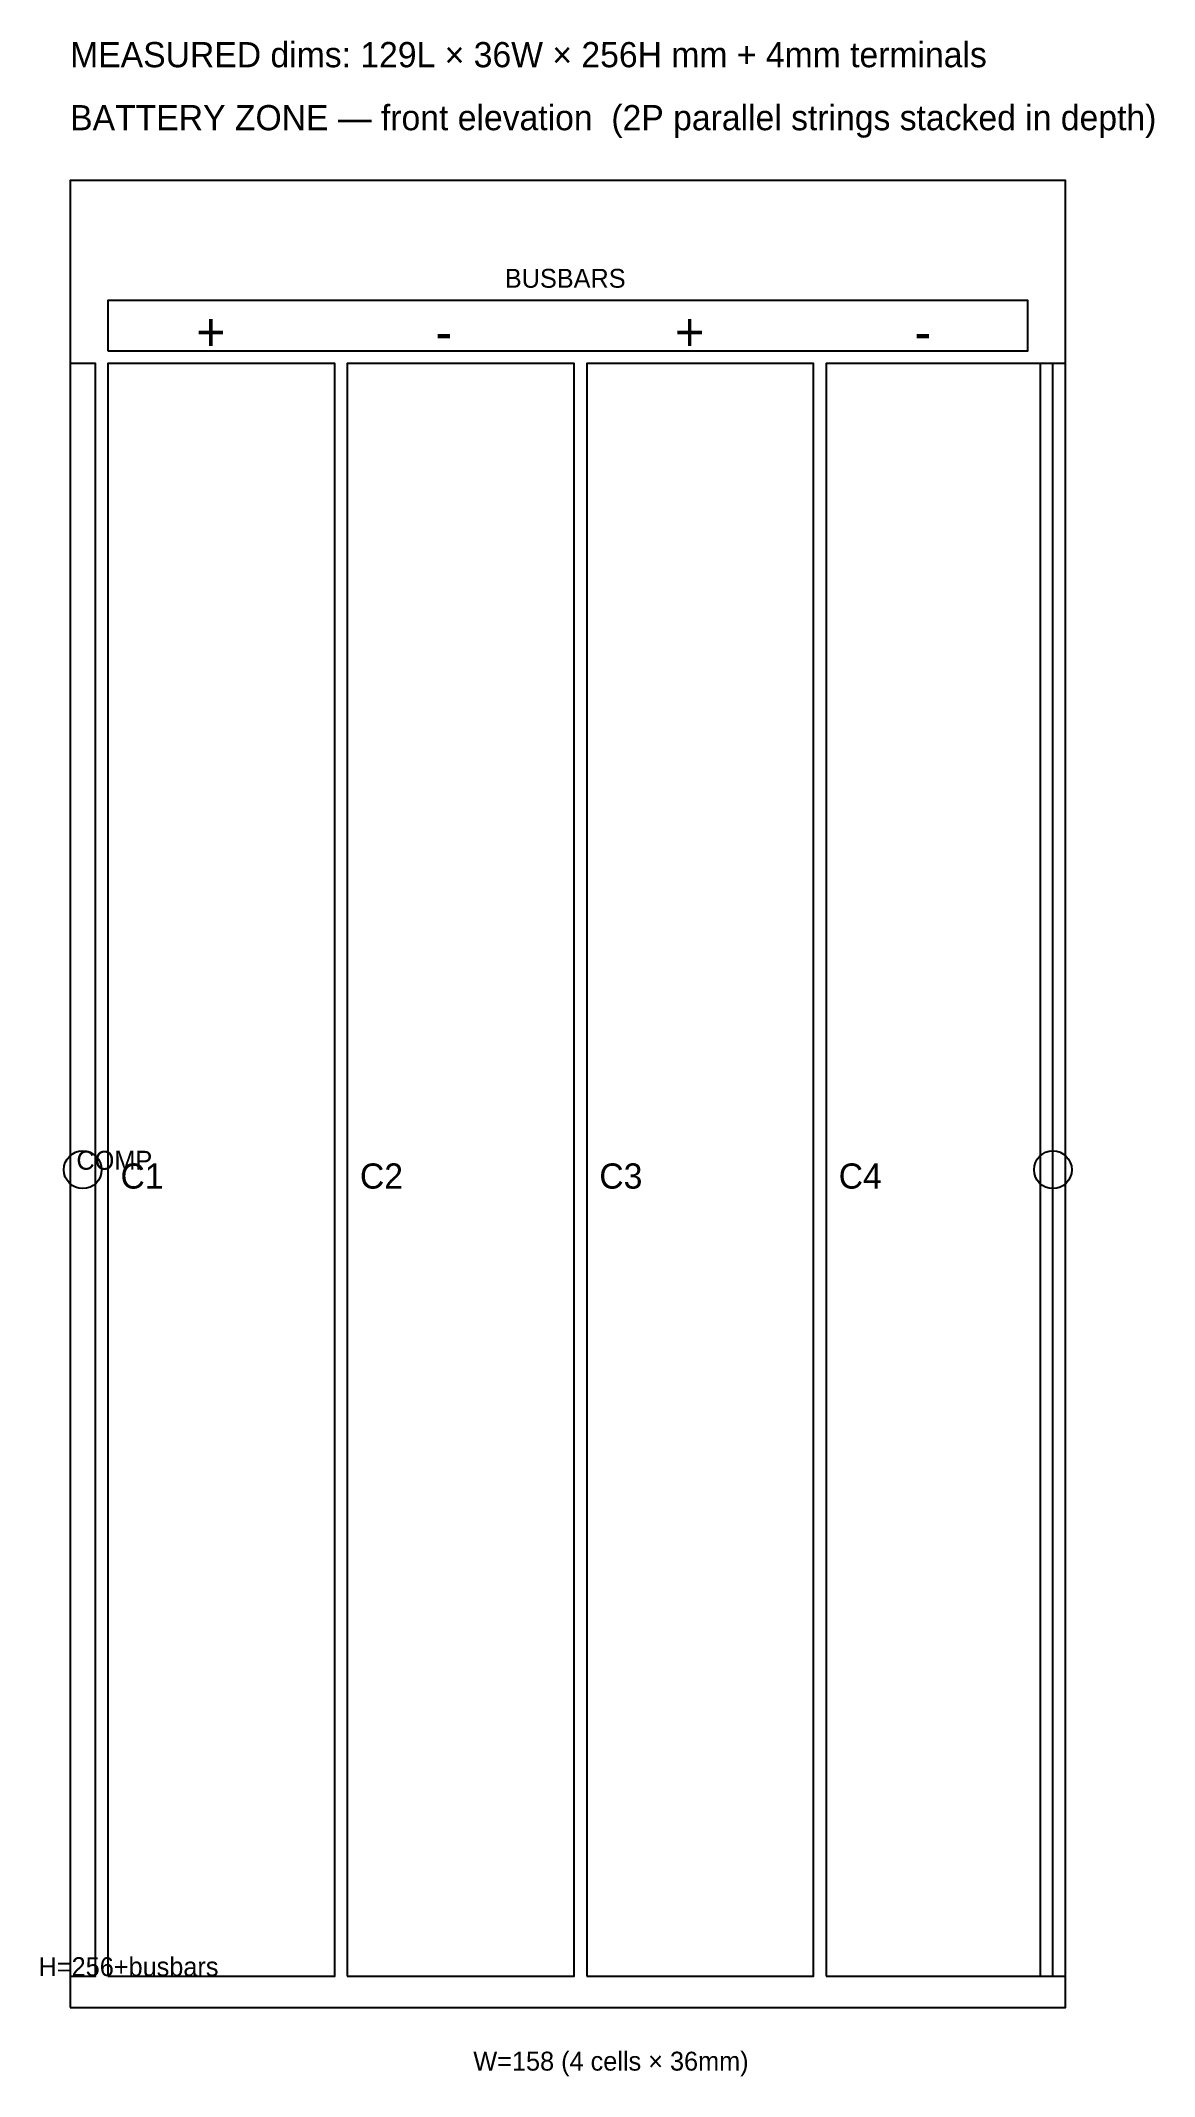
# Model space of a CAD drawing. Header units: metres. Extents: x -5 to 172, y -11 to 312.
import ezdxf

# ---------------------------------------------------------------- set-up
doc = ezdxf.new("R2010")
doc.units = ezdxf.units.M
for name, color, linetype in [('ANNOTATIONS', 7, 'Continuous'), ('BATTERY_ZONE', 2, 'Continuous'), ('CELLS', 6, 'Continuous'), ('COMPONENTS', 30, 'Continuous'), ('DIMENSIONS', 7, 'Continuous'), ('FASTENERS', 2, 'Continuous')]:
    doc.layers.add(name, color=color, linetype=linetype)

msp = doc.modelspace()

# ---------------------------------------------------------------- linework, layer by layer
at = {"layer": 'BATTERY_ZONE'}
msp.add_lwpolyline([(0, 0), (158, 0), (158, 290), (0, 290)], close=True, dxfattribs=at)
at = {"layer": 'CELLS'}
for points in [[(6, 5), (42, 5), (42, 261), (6, 261)], [(44, 5), (80, 5), (80, 261), (44, 261)], [(82, 5), (118, 5), (118, 261), (82, 261)], [(120, 5), (156, 5), (156, 261), (120, 261)]]:
    msp.add_lwpolyline(points, close=True, dxfattribs=at)
at = {"layer": 'COMPONENTS'}
for points in [[(6, 263), (152, 263), (152, 271), (6, 271)], [(0, 5), (4, 5), (4, 261), (0, 261)], [(154, 5), (158, 5), (158, 261), (154, 261)]]:
    msp.add_lwpolyline(points, close=True, dxfattribs=at)
at = {"layer": 'FASTENERS'}
for centre in [(2, 133), (156, 133)]:
    msp.add_circle(centre, 3, dxfattribs=at)

# ---------------------------------------------------------------- texts
at = {"layer": 'ANNOTATIONS'}
for s, p in [('MEASURED dims: 129L × 36W × 256H mm + 4mm terminals', (0, 308)), ('BATTERY ZONE — front elevation  (2P parallel strings stacked in depth)', (0, 298))]:
    msp.add_text(s, height=4, dxfattribs=at).set_placement(p)
at = {"layer": 'CELLS'}
for s, height, p in [('+', 6, (20, 263)), ('-', 6, (58, 263)), ('+', 6, (96, 263)), ('-', 6, (134, 263)), ('C1', 4, (8, 130)), ('C2', 4, (46, 130)), ('C3', 4, (84, 130)), ('C4', 4, (122, 130))]:
    msp.add_text(s, height=height, dxfattribs=at).set_placement(p)
at = {"layer": 'COMPONENTS'}
for s, p in [('BUSBARS', (69, 273)), ('COMP', (1, 133))]:
    msp.add_text(s, height=3, dxfattribs=at).set_placement(p)
at = {"layer": 'DIMENSIONS'}
for s, p in [('H=256+busbars', (-5, 5)), ('W=158 (4 cells × 36mm)', (64, -10))]:
    msp.add_text(s, height=3, dxfattribs=at).set_placement(p)

doc.saveas('drawing.dxf')
